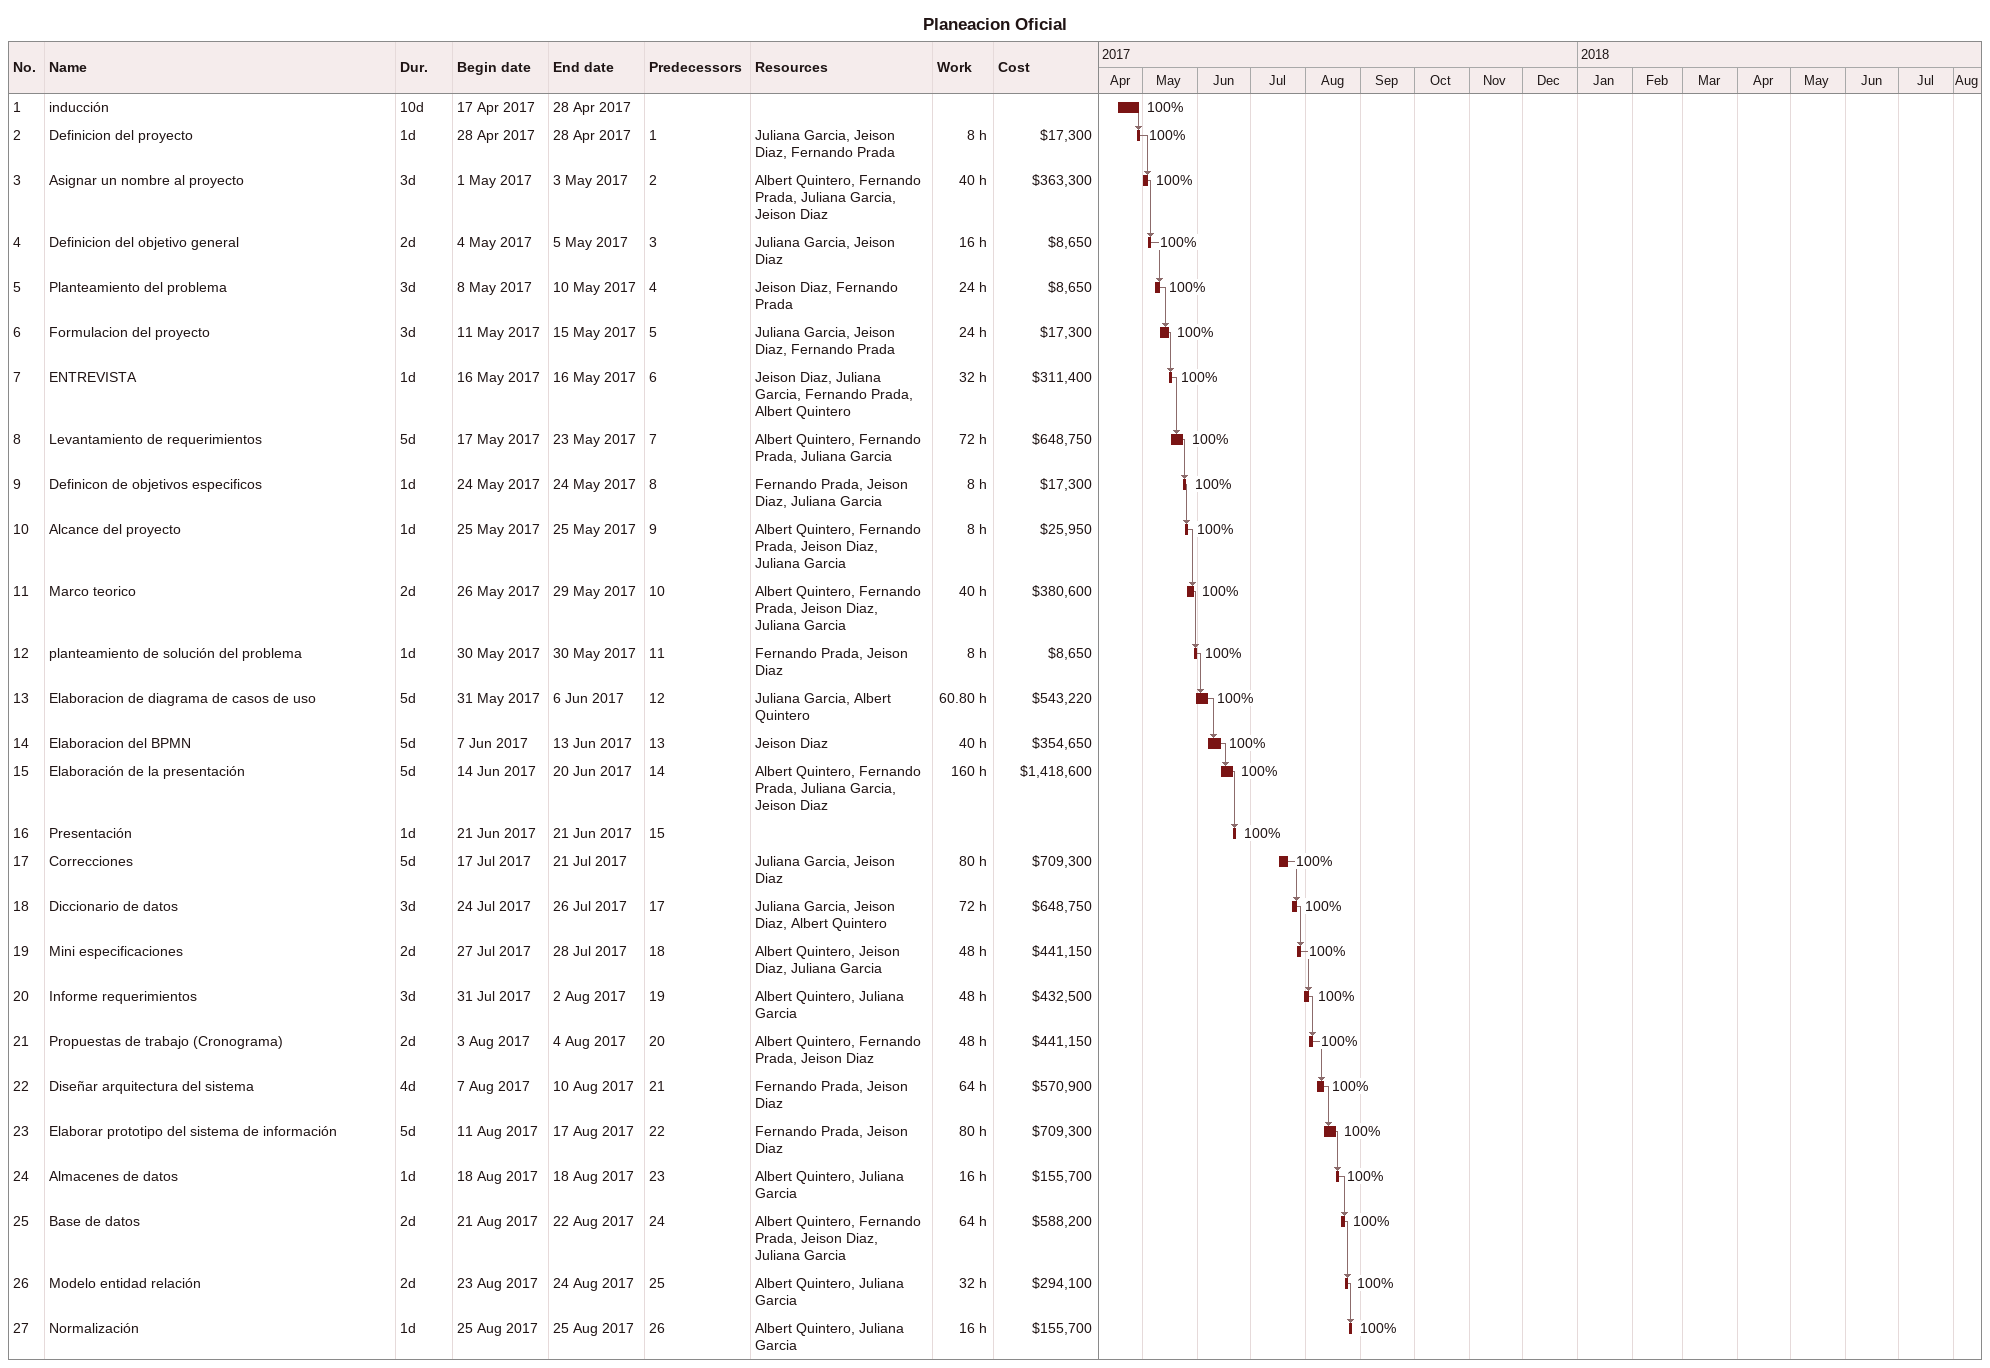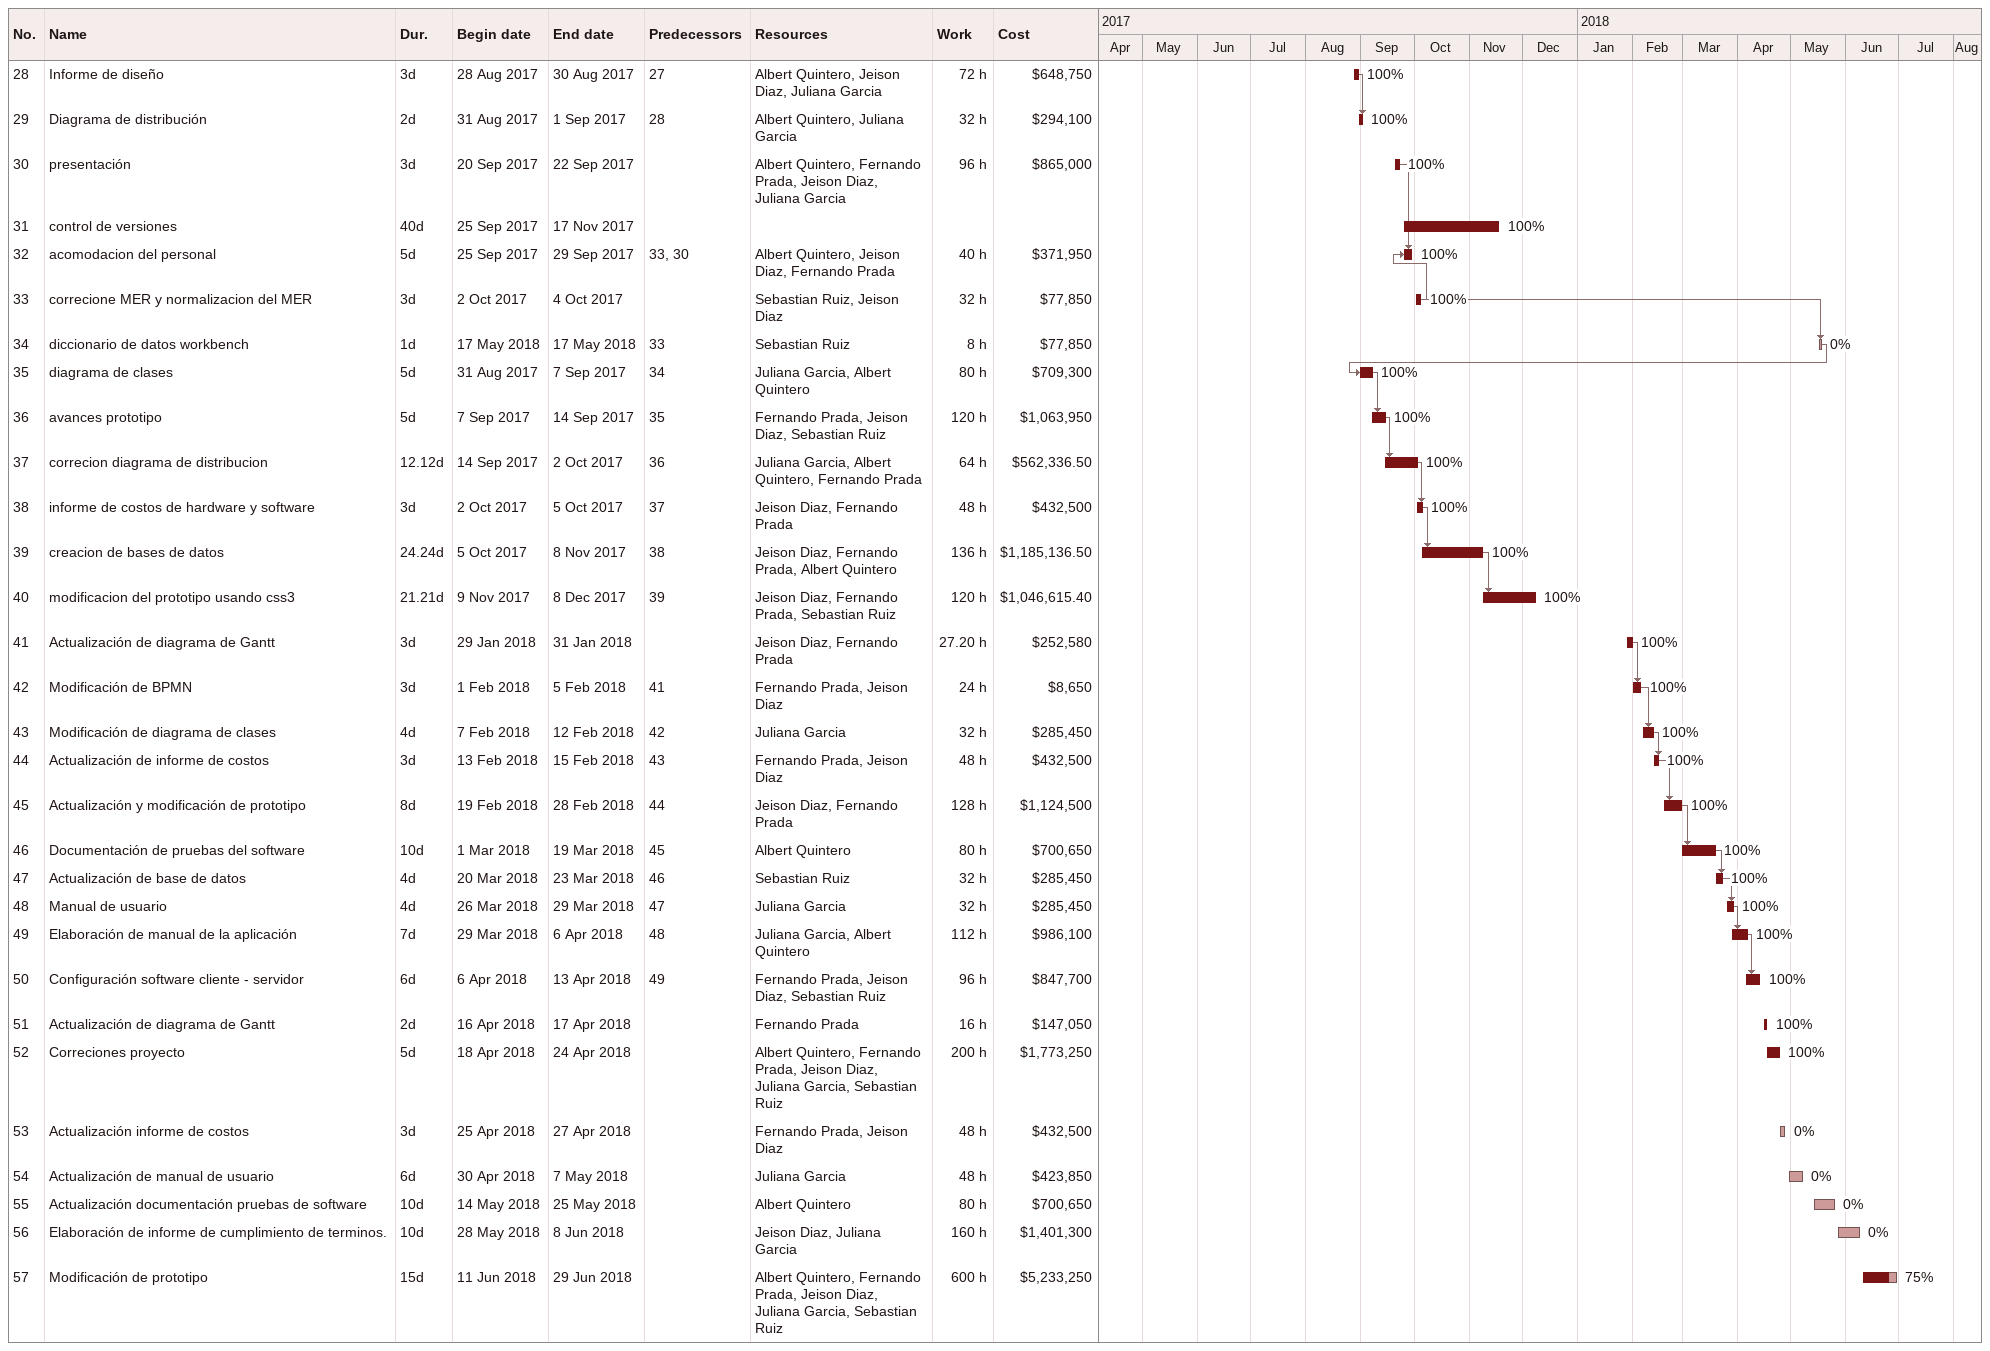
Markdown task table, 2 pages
Planeacion Oficial

| ID | Task | Duration | Start | Finish | Predecessors | Resources | % complete | Work (h) | Cost ($) |
|---|---|---|---|---|---|---|---|---|---|
| 1 | inducción | 10d | 2017-04-17 | 2017-04-28 |  |  | 100 |  |  |
| 2 | Definicion del proyecto | 1d | 2017-04-28 | 2017-04-28 | 1 | Juliana Garcia, Jeison Diaz, Fernando Prada | 100 | 8 | 17300 |
| 3 | Asignar un nombre al proyecto | 3d | 2017-05-01 | 2017-05-03 | 2 | Albert Quintero, Fernando Prada, Juliana Garcia, Jeison Diaz | 100 | 40 | 363300 |
| 4 | Definicion del objetivo general | 2d | 2017-05-04 | 2017-05-05 | 3 | Juliana Garcia, Jeison Diaz | 100 | 16 | 8650 |
| 5 | Planteamiento del problema | 3d | 2017-05-08 | 2017-05-10 | 4 | Jeison Diaz, Fernando Prada | 100 | 24 | 8650 |
| 6 | Formulacion del proyecto | 3d | 2017-05-11 | 2017-05-15 | 5 | Juliana Garcia, Jeison Diaz, Fernando Prada | 100 | 24 | 17300 |
| 7 | ENTREVISTA | 1d | 2017-05-16 | 2017-05-16 | 6 | Jeison Diaz, Juliana Garcia, Fernando Prada, Albert Quintero | 100 | 32 | 311400 |
| 8 | Levantamiento de requerimientos | 5d | 2017-05-17 | 2017-05-23 | 7 | Albert Quintero, Fernando Prada, Juliana Garcia | 100 | 72 | 648750 |
| 9 | Definicon de objetivos especificos | 1d | 2017-05-24 | 2017-05-24 | 8 | Fernando Prada, Jeison Diaz, Juliana Garcia | 100 | 8 | 17300 |
| 10 | Alcance del proyecto | 1d | 2017-05-25 | 2017-05-25 | 9 | Albert Quintero, Fernando Prada, Jeison Diaz, Juliana Garcia | 100 | 8 | 25950 |
| 11 | Marco teorico | 2d | 2017-05-26 | 2017-05-29 | 10 | Albert Quintero, Fernando Prada, Jeison Diaz, Juliana Garcia | 100 | 40 | 380600 |
| 12 | planteamiento de solución del problema | 1d | 2017-05-30 | 2017-05-30 | 11 | Fernando Prada, Jeison Diaz | 100 | 8 | 8650 |
| 13 | Elaboracion de diagrama de casos de uso | 5d | 2017-05-31 | 2017-06-06 | 12 | Juliana Garcia, Albert Quintero | 100 | 60.80 | 543220 |
| 14 | Elaboracion del BPMN | 5d | 2017-06-07 | 2017-06-13 | 13 | Jeison Diaz | 100 | 40 | 354650 |
| 15 | Elaboración de la presentación | 5d | 2017-06-14 | 2017-06-20 | 14 | Albert Quintero, Fernando Prada, Juliana Garcia, Jeison Diaz | 100 | 160 | 1418600 |
| 16 | Presentación | 1d | 2017-06-21 | 2017-06-21 | 15 |  | 100 |  |  |
| 17 | Correcciones | 5d | 2017-07-17 | 2017-07-21 |  | Juliana Garcia, Jeison Diaz | 100 | 80 | 709300 |
| 18 | Diccionario de datos | 3d | 2017-07-24 | 2017-07-26 | 17 | Juliana Garcia, Jeison Diaz, Albert Quintero | 100 | 72 | 648750 |
| 19 | Mini especificaciones | 2d | 2017-07-27 | 2017-07-28 | 18 | Albert Quintero, Jeison Diaz, Juliana Garcia | 100 | 48 | 441150 |
| 20 | Informe requerimientos | 3d | 2017-07-31 | 2017-08-02 | 19 | Albert Quintero, Juliana Garcia | 100 | 48 | 432500 |
| 21 | Propuestas de trabajo (Cronograma) | 2d | 2017-08-03 | 2017-08-04 | 20 | Albert Quintero, Fernando Prada, Jeison Diaz | 100 | 48 | 441150 |
| 22 | Diseñar arquitectura del sistema | 4d | 2017-08-07 | 2017-08-10 | 21 | Fernando Prada, Jeison Diaz | 100 | 64 | 570900 |
| 23 | Elaborar prototipo del sistema de información | 5d | 2017-08-11 | 2017-08-17 | 22 | Fernando Prada, Jeison Diaz | 100 | 80 | 709300 |
| 24 | Almacenes de datos | 1d | 2017-08-18 | 2017-08-18 | 23 | Albert Quintero, Juliana Garcia | 100 | 16 | 155700 |
| 25 | Base de datos | 2d | 2017-08-21 | 2017-08-22 | 24 | Albert Quintero, Fernando Prada, Jeison Diaz, Juliana Garcia | 100 | 64 | 588200 |
| 26 | Modelo entidad relación | 2d | 2017-08-23 | 2017-08-24 | 25 | Albert Quintero, Juliana Garcia | 100 | 32 | 294100 |
| 27 | Normalización | 1d | 2017-08-25 | 2017-08-25 | 26 | Albert Quintero, Juliana Garcia | 100 | 16 | 155700 |
| 28 | Informe de diseño | 3d | 2017-08-28 | 2017-08-30 | 27 | Albert Quintero, Jeison Diaz, Juliana Garcia | 100 | 72 | 648750 |
| 29 | Diagrama de distribución | 2d | 2017-08-31 | 2017-09-01 | 28 | Albert Quintero, Juliana Garcia | 100 | 32 | 294100 |
| 30 | presentación | 3d | 2017-09-20 | 2017-09-22 |  | Albert Quintero, Fernando Prada, Jeison Diaz, Juliana Garcia | 100 | 96 | 865000 |
| 31 | control de versiones | 40d | 2017-09-25 | 2017-11-17 |  |  | 100 |  |  |
| 32 | acomodacion del personal | 5d | 2017-09-25 | 2017-09-29 | 33, 30 | Albert Quintero, Jeison Diaz, Fernando Prada | 100 | 40 | 371950 |
| 33 | correcione MER y normalizacion del MER | 3d | 2017-10-02 | 2017-10-04 |  | Sebastian Ruiz, Jeison Diaz | 100 | 32 | 77850 |
| 34 | diccionario de datos workbench | 1d | 2018-05-17 | 2018-05-17 | 33 | Sebastian Ruiz | 0 | 8 | 77850 |
| 35 | diagrama de clases | 5d | 2017-08-31 | 2017-09-07 | 34 | Juliana Garcia, Albert Quintero | 100 | 80 | 709300 |
| 36 | avances prototipo | 5d | 2017-09-07 | 2017-09-14 | 35 | Fernando Prada, Jeison Diaz, Sebastian Ruiz | 100 | 120 | 1063950 |
| 37 | correcion diagrama de distribucion | 12.12d | 2017-09-14 | 2017-10-02 | 36 | Juliana Garcia, Albert Quintero, Fernando Prada | 100 | 64 | 562336.50 |
| 38 | informe de costos de hardware y software | 3d | 2017-10-02 | 2017-10-05 | 37 | Jeison Diaz, Fernando Prada | 100 | 48 | 432500 |
| 39 | creacion de bases de datos | 24.24d | 2017-10-05 | 2017-11-08 | 38 | Jeison Diaz, Fernando Prada, Albert Quintero | 100 | 136 | 1185136.50 |
| 40 | modificacion del prototipo usando css3 | 21.21d | 2017-11-09 | 2017-12-08 | 39 | Jeison Diaz, Fernando Prada, Sebastian Ruiz | 100 | 120 | 1046615.40 |
| 41 | Actualización de diagrama de Gantt | 3d | 2018-01-29 | 2018-01-31 |  | Jeison Diaz, Fernando Prada | 100 | 27.20 | 252580 |
| 42 | Modificación de BPMN | 3d | 2018-02-01 | 2018-02-05 | 41 | Fernando Prada, Jeison Diaz | 100 | 24 | 8650 |
| 43 | Modificación de diagrama de clases | 4d | 2018-02-07 | 2018-02-12 | 42 | Juliana Garcia | 100 | 32 | 285450 |
| 44 | Actualización de informe de costos | 3d | 2018-02-13 | 2018-02-15 | 43 | Fernando Prada, Jeison Diaz | 100 | 48 | 432500 |
| 45 | Actualización y modificación de prototipo | 8d | 2018-02-19 | 2018-02-28 | 44 | Jeison Diaz, Fernando Prada | 100 | 128 | 1124500 |
| 46 | Documentación de pruebas del software | 10d | 2018-03-01 | 2018-03-19 | 45 | Albert Quintero | 100 | 80 | 700650 |
| 47 | Actualización de base de datos | 4d | 2018-03-20 | 2018-03-23 | 46 | Sebastian Ruiz | 100 | 32 | 285450 |
| 48 | Manual de usuario | 4d | 2018-03-26 | 2018-03-29 | 47 | Juliana Garcia | 100 | 32 | 285450 |
| 49 | Elaboración de manual de la aplicación | 7d | 2018-03-29 | 2018-04-06 | 48 | Juliana Garcia, Albert Quintero | 100 | 112 | 986100 |
| 50 | Configuración software cliente - servidor | 6d | 2018-04-06 | 2018-04-13 | 49 | Fernando Prada, Jeison Diaz, Sebastian Ruiz | 100 | 96 | 847700 |
| 51 | Actualización de diagrama de Gantt | 2d | 2018-04-16 | 2018-04-17 |  | Fernando Prada | 100 | 16 | 147050 |
| 52 | Correciones proyecto | 5d | 2018-04-18 | 2018-04-24 |  | Albert Quintero, Fernando Prada, Jeison Diaz, Juliana Garcia, Sebastian Ruiz | 100 | 200 | 1773250 |
| 53 | Actualización informe de costos | 3d | 2018-04-25 | 2018-04-27 |  | Fernando Prada, Jeison Diaz | 0 | 48 | 432500 |
| 54 | Actualización de manual de usuario | 6d | 2018-04-30 | 2018-05-07 |  | Juliana Garcia | 0 | 48 | 423850 |
| 55 | Actualización documentación pruebas de software | 10d | 2018-05-14 | 2018-05-25 |  | Albert Quintero | 0 | 80 | 700650 |
| 56 | Elaboración de informe de cumplimiento de terminos. | 10d | 2018-05-28 | 2018-06-08 |  | Jeison Diaz, Juliana Garcia | 0 | 160 | 1401300 |
| 57 | Modificación de prototipo | 15d | 2018-06-11 | 2018-06-29 |  | Albert Quintero, Fernando Prada, Jeison Diaz, Juliana Garcia, Sebastian Ruiz | 75 | 600 | 5233250 |
